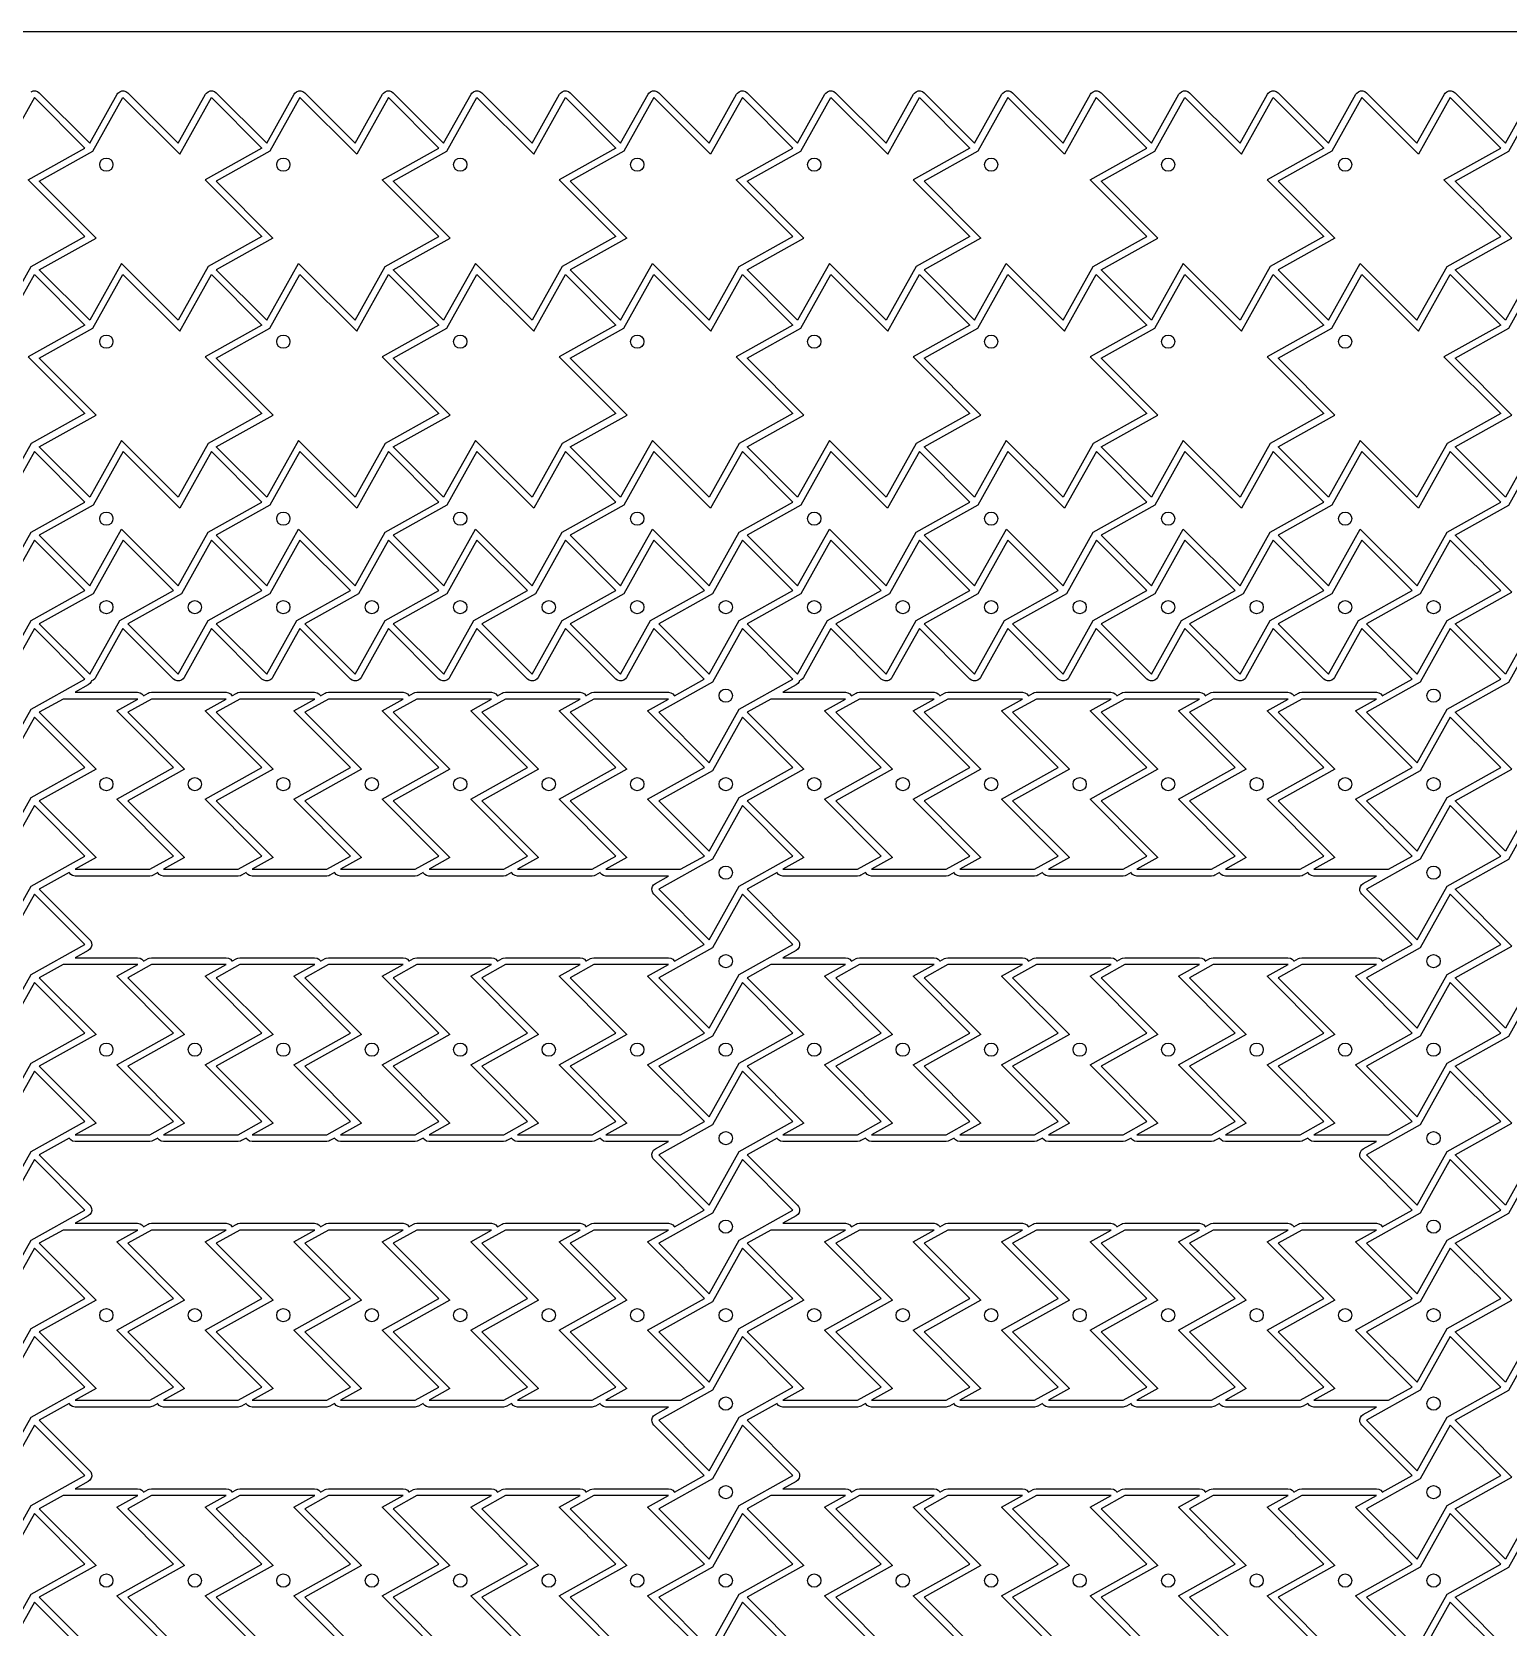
# Model space of a CAD drawing. Header units: millimetres. Extents: x -28 to 301, y -25 to 208.
# Drawn here: x 65.66 to 82.34, y 86.98 to 105 of the extents above; entities that cross this region are included whole.
import ezdxf

# ---------------------------------------------------------------- set-up
doc = ezdxf.new("R2010")
doc.units = ezdxf.units.MM
doc.header["$MEASUREMENT"] = 0
doc.layers.add('1_copper', color=7, linetype='Continuous')
doc.layers.add('drills_via_1_64', color=7, linetype='Continuous')

# ---------------------------------------------------------------- blocks, each defined once
blk = doc.blocks.new('*U23')
for points in [[(1.617, 1.329), (2.258, 0.688), (1.652, 0.348), (1.312, -0.258), (0.671, 0.383), (0.312, -0.258), (-0.258, 0.312), (0.384, 0.67), (-0.258, 1.312), (0.349, 1.651), (0.688, 2.258), (1.33, 1.617), (1.688, 2.258), (2.258, 1.688)], [(-0.383, -0.671), (0.258, -1.312), (-0.348, -1.652), (-0.688, -2.258), (-1.329, -1.617), (-1.688, -2.258), (-2.258, -1.688), (-1.616, -1.33), (-2.258, -0.688), (-1.651, -0.349), (-1.312, 0.258), (-0.67, -0.383), (-0.312, 0.258), (0.258, -0.312)], [(1.617, -0.671), (2.258, -1.312), (1.652, -1.652), (1.312, -2.258), (0.671, -1.617), (0.312, -2.258), (-0.258, -1.688), (0.384, -1.33), (-0.258, -0.688), (0.349, -0.349), (0.688, 0.258), (1.33, -0.383), (1.688, 0.258), (2.258, -0.312)]]:
    blk.add_lwpolyline(points, close=True)
at = {"layer": '1_copper'}
blk.add_lwpolyline([(-0.688, -0.258), (-0.348, 0.348), (0.258, 0.688), (0.258, 0.688), (-0.383, 1.329), (0.258, 1.688), (0.258, 1.688), (-0.312, 2.258), (-0.312, 2.258), (-0.671, 1.617), (-1.312, 2.258), (-1.312, 2.258), (-1.652, 1.652), (-2.258, 1.312), (-2.258, 1.312), (-1.617, 0.671), (-2.258, 0.312), (-2.258, 0.312), (-1.688, -0.258), (-1.688, -0.258), (-1.329, 0.383), (-0.688, -0.258)], close=True, dxfattribs=at)
blk = doc.blocks.new('*U24')
at = {"color": 0, "linetype": 'ByBlock', "lineweight": -2, "transparency": 16777216}
for p in [(60, 0), (64, 0), (68, 0), (72, 0), (76, 0)]:
    blk.add_blockref('*U23', p, dxfattribs=at)
blk = doc.blocks.new('*U27')
for points in [[(-5.383, 0.329), (-4.742, -0.312), (-5.349, -0.651), (-5.688, -1.258), (-6.329, -0.617), (-6.688, -1.258), (-7.258, -0.688), (-6.617, -0.329), (-7.258, 0.312), (-6.651, 0.651), (-6.312, 1.258), (-5.671, 0.617), (-5.312, 1.258), (-4.742, 0.688)], [(-3.383, 0.329), (-2.742, -0.312), (-3.349, -0.651), (-3.688, -1.258), (-4.329, -0.617), (-4.688, -1.258), (-5.258, -0.688), (-4.617, -0.329), (-5.258, 0.312), (-4.651, 0.651), (-4.312, 1.258), (-3.671, 0.617), (-3.312, 1.258), (-2.742, 0.688)], [(-1.383, 0.329), (-0.742, -0.312), (-1.349, -0.651), (-1.688, -1.258), (-2.329, -0.617), (-2.688, -1.258), (-3.258, -0.688), (-2.617, -0.329), (-3.258, 0.312), (-2.651, 0.651), (-2.312, 1.258), (-1.671, 0.617), (-1.312, 1.258), (-0.742, 0.688)], [(0.617, 0.329), (1.258, -0.312), (0.651, -0.651), (0.312, -1.258), (-0.329, -0.617), (-0.688, -1.258), (-1.258, -0.688), (-0.617, -0.329), (-1.258, 0.312), (-0.651, 0.651), (-0.312, 1.258), (0.329, 0.617), (0.688, 1.258), (1.258, 0.688)], [(2.617, 0.329), (3.258, -0.312), (2.651, -0.651), (2.312, -1.258), (1.671, -0.617), (1.312, -1.258), (0.742, -0.688), (1.383, -0.329), (0.742, 0.312), (1.349, 0.651), (1.688, 1.258), (2.329, 0.617), (2.688, 1.258), (3.258, 0.688)], [(4.617, 0.329), (5.258, -0.312), (4.651, -0.651), (4.312, -1.258), (3.671, -0.617), (3.312, -1.258), (2.742, -0.688), (3.383, -0.329), (2.742, 0.312), (3.349, 0.651), (3.688, 1.258), (4.329, 0.617), (4.688, 1.258), (5.258, 0.688)], [(6.617, 0.329), (7.258, -0.312), (6.651, -0.651), (6.312, -1.258), (5.671, -0.617), (5.312, -1.258), (4.742, -0.688), (5.383, -0.329), (4.742, 0.312), (5.349, 0.651), (5.688, 1.258), (6.329, 0.617), (6.688, 1.258), (7.258, 0.688)]]:
    blk.add_lwpolyline(points, close=True)
blk = doc.blocks.new('*U28')
at = {"color": 0, "linetype": 'ByBlock', "lineweight": -2, "transparency": 16777216}
for p in [(0, 30), (0, 28), (0, 26), (0, 24), (0, 22), (0, 20), (0, 18)]:
    blk.add_blockref('*U27', p, dxfattribs=at)
blk = doc.blocks.new('*U42')
blk.add_lwpolyline([(-0.354, -0.962), (0.49, -0.962), (0.758, -0.812), (0.117, -0.171), (0.758, 0.188), (0.117, 0.829), (0.354, 0.962), (-0.49, 0.962), (-0.758, 0.812), (-0.117, 0.171), (-0.758, -0.188), (-0.117, -0.829)], close=True)
blk = doc.blocks.new('*U44')
at = {"color": 0, "linetype": 'ByBlock', "lineweight": -2, "transparency": 16777216}
for p in [(-6, 0), (-5, 0), (-4, 0), (-3, 0), (-2, 0), (-1, 0), (0, 0)]:
    blk.add_blockref('*U42', p, dxfattribs=at)
blk = doc.blocks.new('*U40')
for points in [[(4.258, 1.188), (3.688, 1.758), (3.349, 1.151), (2.742, 0.812), (3.312, 0.242), (3.651, 0.849)], [(4.258, 0.188), (3.688, 0.758), (3.349, 0.151), (2.742, -0.188), (3.312, -0.758), (3.651, -0.151)], [(4.258, -0.812), (3.688, -0.242), (3.349, -0.849), (2.742, -1.188), (3.312, -1.758), (3.651, -1.151)]]:
    blk.add_lwpolyline(points, close=True)
blk.add_blockref('*U44', (2.5, 0))
blk = doc.blocks.new('*U41')
at = {"color": 0, "linetype": 'ByBlock', "lineweight": -2, "transparency": 16777216}
for p in [(48, 0), (56, 0), (64, 0), (48, -3), (56, -3), (64, -3), (48, -6), (56, -6), (64, -6), (48, -9), (56, -9), (64, -9)]:
    blk.add_blockref('*U40', p, dxfattribs=at)
blk = doc.blocks.new('*U59')
blk.add_lwpolyline([(0.758, 0.188), (0.188, 0.758), (-0.151, 0.151), (-0.758, -0.188), (-0.188, -0.758), (0.151, -0.151)], close=True)
blk = doc.blocks.new('*U60')
at = {"color": 0, "linetype": 'ByBlock', "lineweight": -2, "transparency": 16777216}
for p in [(56, 0), (57, 0), (58, 0), (59, 0), (60, 0), (61, 0), (62, 0), (63, 0), (64, 0), (65, 0), (66, 0), (67, 0), (68, 0), (69, 0), (70, 0), (71, 0), (72, 0)]:
    blk.add_blockref('*U59', p, dxfattribs=at)
blk = doc.blocks.new('*U61')
blk.add_lwpolyline([(-0.329, -0.117), (0.312, -0.758), (0.651, -0.151), (1.258, 0.188), (0.688, 0.758), (0.329, 0.117), (-0.312, 0.758), (-0.651, 0.151), (-1.258, -0.188), (-0.688, -0.758)], close=True)
blk = doc.blocks.new('*U62')
at = {"color": 0, "linetype": 'ByBlock', "lineweight": -2, "transparency": 16777216}
for p in [(54, 0), (56, 0), (58, 0), (60, 0), (62, 0), (64, 0), (66, 0), (68, 0), (70, 0)]:
    blk.add_blockref('*U61', p, dxfattribs=at)

msp = doc.modelspace()

# ---------------------------------------------------------------- linework, layer by layer
at = {"layer": '1_copper'}
for points in [[(97, 105), (3, 105), (3, 65), (97, 65)], [(73.25799, 97.68799), (72.68799, 98.25799), (72.37863, 97.70462), (72.36862, 97.69066), (72.34937, 97.6753), (72.32623, 97.66688), (72.30161, 97.66626), (72.27808, 97.67352), (72.25808, 97.68789), (71.68799, 98.25799), (71.37863, 97.70462), (71.36862, 97.69066), (71.34937, 97.6753), (71.32623, 97.66688), (71.30161, 97.66626), (71.27808, 97.67352), (71.25808, 97.68789), (70.68799, 98.25799), (70.37863, 97.70462), (70.36862, 97.69066), (70.34937, 97.6753), (70.32623, 97.66688), (70.30161, 97.66626), (70.27808, 97.67352), (70.25808, 97.68789), (69.68799, 98.25799), (69.37863, 97.70462), (69.36862, 97.69066), (69.34937, 97.6753), (69.32622, 97.66688), (69.30161, 97.66626), (69.27808, 97.67352), (69.25808, 97.68789), (68.68799, 98.25799), (68.37863, 97.70462), (68.36862, 97.69066), (68.34937, 97.6753), (68.32623, 97.66688), (68.30161, 97.66626), (68.27808, 97.67352), (68.25808, 97.68789), (67.68799, 98.25799), (67.37863, 97.70462), (67.36862, 97.69066), (67.34937, 97.6753), (67.32623, 97.66688), (67.30161, 97.66626), (67.27808, 97.67352), (67.25808, 97.68789), (66.68799, 98.25799), (66.37863, 97.70462), (66.36862, 97.69066), (66.34937, 97.6753), (66.33092, 97.66859), (66.32805, 97.65736), (66.31466, 97.63669), (66.29538, 97.62137), (66.14662, 97.5382), (66.85377, 97.5382), (66.88084, 97.53323), (66.90215, 97.5209), (66.91842, 97.50241), (66.91987, 97.49897), (66.9727, 97.5285), (66.98562, 97.53423), (67.00993, 97.5382), (67.85377, 97.5382), (67.88084, 97.53323), (67.90215, 97.5209), (67.91842, 97.50241), (67.91987, 97.49897), (67.9727, 97.5285), (67.98562, 97.53423), (68.00993, 97.5382), (68.85377, 97.5382), (68.88084, 97.53323), (68.90215, 97.5209), (68.91842, 97.50241), (68.91987, 97.49897), (68.9727, 97.5285), (68.98562, 97.53423), (69.00993, 97.5382), (69.85377, 97.5382), (69.88084, 97.53323), (69.90215, 97.5209), (69.91842, 97.50241), (69.91987, 97.49897), (69.9727, 97.5285), (69.98562, 97.53423), (70.00993, 97.5382), (70.85377, 97.5382), (70.88084, 97.53323), (70.90215, 97.5209), (70.91842, 97.50241), (70.91987, 97.49897), (70.9727, 97.5285), (70.98562, 97.53423), (71.00993, 97.5382), (71.85377, 97.5382), (71.88084, 97.53323), (71.90215, 97.5209), (71.91842, 97.50241), (71.91987, 97.49897), (71.9727, 97.5285), (71.98562, 97.53423), (72.00993, 97.5382), (72.85377, 97.5382), (72.88084, 97.53323), (72.90215, 97.5209), (72.91842, 97.50241), (72.91987, 97.49897)], [(81.25799, 97.68799), (80.68799, 98.25799), (80.37863, 97.70462), (80.36862, 97.69066), (80.34937, 97.6753), (80.32623, 97.66688), (80.30161, 97.66626), (80.27807, 97.67352), (80.25808, 97.68789), (79.68799, 98.25799), (79.37863, 97.70462), (79.36862, 97.69066), (79.34937, 97.6753), (79.32623, 97.66688), (79.30161, 97.66626), (79.27808, 97.67352), (79.25808, 97.68789), (78.68799, 98.25799), (78.37863, 97.70462), (78.36862, 97.69066), (78.34937, 97.6753), (78.32623, 97.66688), (78.30161, 97.66626), (78.27808, 97.67352), (78.25808, 97.68789), (77.68799, 98.25799), (77.37863, 97.70462), (77.36862, 97.69066), (77.34937, 97.6753), (77.32623, 97.66688), (77.30161, 97.66626), (77.27808, 97.67352), (77.25808, 97.68789), (76.68799, 98.25799), (76.37863, 97.70462), (76.36862, 97.69066), (76.34937, 97.6753), (76.32623, 97.66688), (76.30161, 97.66626), (76.27808, 97.67352), (76.25808, 97.68789), (75.68799, 98.25799), (75.37863, 97.70462), (75.36862, 97.69066), (75.34937, 97.6753), (75.32623, 97.66688), (75.30161, 97.66626), (75.27808, 97.67352), (75.25808, 97.68789), (74.68799, 98.25799), (74.37863, 97.70462), (74.36862, 97.69066), (74.34937, 97.6753), (74.33092, 97.66859), (74.32805, 97.65736), (74.31466, 97.63669), (74.29538, 97.62137), (74.14662, 97.5382), (74.85377, 97.5382), (74.88084, 97.53323), (74.90215, 97.5209), (74.91842, 97.50241), (74.91987, 97.49897), (74.9727, 97.5285), (74.98562, 97.53423), (75.00993, 97.5382), (75.85377, 97.5382), (75.88084, 97.53323), (75.90215, 97.5209), (75.91842, 97.50241), (75.91987, 97.49897), (75.9727, 97.5285), (75.98562, 97.53423), (76.00993, 97.5382), (76.85377, 97.5382), (76.88084, 97.53323), (76.90215, 97.5209), (76.91842, 97.50241), (76.91987, 97.49897), (76.9727, 97.5285), (76.98562, 97.53423), (77.00993, 97.5382), (77.85377, 97.5382), (77.88084, 97.53323), (77.90215, 97.5209), (77.91842, 97.50241), (77.91987, 97.49897), (77.9727, 97.5285), (77.98562, 97.53423), (78.00993, 97.5382), (78.85377, 97.5382), (78.88084, 97.53323), (78.90215, 97.5209), (78.91842, 97.50241), (78.91987, 97.49897), (78.9727, 97.5285), (78.98562, 97.53423), (79.00993, 97.5382), (79.85377, 97.5382), (79.88084, 97.53323), (79.90215, 97.5209), (79.91842, 97.50241), (79.91987, 97.49897), (79.9727, 97.5285), (79.98562, 97.53423), (80.00993, 97.5382), (80.85377, 97.5382), (80.88084, 97.53323), (80.90215, 97.5209), (80.91842, 97.50241), (80.91987, 97.49897)], [(73.25799, 94.68799), (72.68789, 95.25808), (72.67719, 95.27152), (72.66765, 95.29422), (72.66585, 95.31878), (72.67195, 95.34264), (72.68534, 95.36331), (72.70462, 95.37863), (72.85338, 95.4618), (72.14623, 95.4618), (72.11916, 95.46677), (72.09785, 95.4791), (72.08158, 95.49759), (72.08013, 95.50103), (72.0273, 95.4715), (72.01438, 95.46577), (71.99007, 95.4618), (71.14623, 95.4618), (71.11916, 95.46677), (71.09785, 95.4791), (71.08158, 95.49759), (71.08013, 95.50103), (71.0273, 95.4715), (71.01438, 95.46577), (70.99007, 95.4618), (70.14623, 95.4618), (70.11916, 95.46677), (70.09785, 95.4791), (70.08158, 95.49759), (70.08013, 95.50103), (70.0273, 95.4715), (70.01438, 95.46577), (69.99007, 95.4618), (69.14623, 95.4618), (69.11916, 95.46677), (69.09785, 95.4791), (69.08158, 95.49759), (69.08013, 95.50103), (69.0273, 95.4715), (69.01438, 95.46577), (68.99007, 95.4618), (68.14623, 95.4618), (68.11916, 95.46677), (68.09785, 95.4791), (68.08158, 95.49759), (68.08013, 95.50103), (68.0273, 95.4715), (68.01438, 95.46577), (67.99007, 95.4618), (67.14623, 95.4618), (67.11916, 95.46677), (67.09785, 95.4791), (67.08158, 95.49759), (67.08013, 95.50103), (67.0273, 95.4715), (67.01438, 95.46577), (66.99007, 95.4618), (66.14623, 95.4618), (66.11916, 95.46677), (66.09785, 95.4791), (66.08158, 95.49759), (66.08013, 95.50103), (65.74201, 95.31201), (66.31211, 94.74192), (66.32281, 94.72848), (66.33235, 94.70578), (66.33415, 94.68122), (66.32805, 94.65736), (66.31466, 94.63669), (66.29538, 94.62137), (66.14662, 94.5382), (66.85377, 94.5382), (66.88084, 94.53323), (66.90215, 94.5209), (66.91842, 94.50241), (66.91987, 94.49897), (66.9727, 94.5285), (66.98562, 94.53423), (67.00993, 94.5382), (67.85377, 94.5382), (67.88084, 94.53323), (67.90215, 94.5209), (67.91842, 94.50241), (67.91987, 94.49897), (67.9727, 94.5285), (67.98562, 94.53423), (68.00993, 94.5382), (68.85377, 94.5382), (68.88084, 94.53323), (68.90215, 94.5209), (68.91842, 94.50241), (68.91987, 94.49897), (68.9727, 94.5285), (68.98562, 94.53423), (69.00993, 94.5382), (69.85377, 94.5382), (69.88084, 94.53323), (69.90215, 94.5209), (69.91842, 94.50241), (69.91987, 94.49897), (69.9727, 94.5285), (69.98562, 94.53423), (70.00993, 94.5382), (70.85377, 94.5382), (70.88084, 94.53323), (70.90215, 94.5209), (70.91842, 94.50241), (70.91987, 94.49897), (70.9727, 94.5285), (70.98562, 94.53423), (71.00993, 94.5382), (71.85377, 94.5382), (71.88084, 94.53323), (71.90215, 94.5209), (71.91842, 94.50241), (71.91987, 94.49897), (71.9727, 94.5285), (71.98562, 94.53423), (72.00993, 94.5382), (72.85377, 94.5382), (72.88084, 94.53323), (72.90215, 94.5209), (72.91842, 94.50241), (72.91987, 94.49897)], [(81.25799, 94.68799), (80.68789, 95.25808), (80.67719, 95.27152), (80.66765, 95.29422), (80.66585, 95.31878), (80.67195, 95.34264), (80.68534, 95.36331), (80.70462, 95.37863), (80.85338, 95.4618), (80.14623, 95.4618), (80.11916, 95.46677), (80.09785, 95.4791), (80.08158, 95.49759), (80.08013, 95.50103), (80.0273, 95.4715), (80.01437, 95.46577), (79.99007, 95.4618), (79.14623, 95.4618), (79.11916, 95.46677), (79.09785, 95.4791), (79.08158, 95.49759), (79.08013, 95.50103), (79.0273, 95.4715), (79.01438, 95.46577), (78.99007, 95.4618), (78.14623, 95.4618), (78.11916, 95.46677), (78.09785, 95.4791), (78.08158, 95.49759), (78.08013, 95.50103), (78.0273, 95.4715), (78.01438, 95.46577), (77.99007, 95.4618), (77.14623, 95.4618), (77.11916, 95.46677), (77.09785, 95.4791), (77.08158, 95.49759), (77.08013, 95.50103), (77.0273, 95.4715), (77.01438, 95.46577), (76.99007, 95.4618), (76.14623, 95.4618), (76.11916, 95.46677), (76.09785, 95.4791), (76.08158, 95.49759), (76.08013, 95.50103), (76.0273, 95.4715), (76.01438, 95.46577), (75.99007, 95.4618), (75.14623, 95.4618), (75.11916, 95.46677), (75.09785, 95.4791), (75.08158, 95.49759), (75.08013, 95.50103), (75.0273, 95.4715), (75.01438, 95.46577), (74.99007, 95.4618), (74.14623, 95.4618), (74.11916, 95.46677), (74.09785, 95.4791), (74.08158, 95.49759), (74.08013, 95.50103), (73.74201, 95.31201), (74.31211, 94.74192), (74.32281, 94.72848), (74.33235, 94.70578), (74.33415, 94.68122), (74.32805, 94.65736), (74.31466, 94.63669), (74.29538, 94.62137), (74.14662, 94.5382), (74.85377, 94.5382), (74.88084, 94.53323), (74.90215, 94.5209), (74.91842, 94.50241), (74.91987, 94.49897), (74.9727, 94.5285), (74.98562, 94.53423), (75.00993, 94.5382), (75.85377, 94.5382), (75.88084, 94.53323), (75.90215, 94.5209), (75.91842, 94.50241), (75.91987, 94.49897), (75.9727, 94.5285), (75.98562, 94.53423), (76.00993, 94.5382), (76.85377, 94.5382), (76.88084, 94.53323), (76.90215, 94.5209), (76.91842, 94.50241), (76.91987, 94.49897), (76.9727, 94.5285), (76.98562, 94.53423), (77.00993, 94.5382), (77.85377, 94.5382), (77.88084, 94.53323), (77.90215, 94.5209), (77.91842, 94.50241), (77.91987, 94.49897), (77.9727, 94.5285), (77.98562, 94.53423), (78.00993, 94.5382), (78.85377, 94.5382), (78.88084, 94.53323), (78.90215, 94.5209), (78.91842, 94.50241), (78.91987, 94.49897), (78.9727, 94.5285), (78.98562, 94.53423), (79.00993, 94.5382), (79.85377, 94.5382), (79.88084, 94.53323), (79.90215, 94.5209), (79.91842, 94.50241), (79.91987, 94.49897), (79.9727, 94.5285), (79.98562, 94.53423), (80.00993, 94.5382), (80.85377, 94.5382), (80.88084, 94.53323), (80.90215, 94.5209), (80.91842, 94.50241), (80.91987, 94.49897)], [(73.25799, 91.68799), (72.68789, 92.25808), (72.67719, 92.27152), (72.66765, 92.29422), (72.66585, 92.31878), (72.67195, 92.34264), (72.68534, 92.36331), (72.70462, 92.37863), (72.85338, 92.4618), (72.14623, 92.4618), (72.11916, 92.46677), (72.09785, 92.4791), (72.08158, 92.49759), (72.08013, 92.50103), (72.0273, 92.4715), (72.01438, 92.46577), (71.99007, 92.4618), (71.14623, 92.4618), (71.11916, 92.46677), (71.09785, 92.4791), (71.08158, 92.49759), (71.08013, 92.50103), (71.0273, 92.4715), (71.01438, 92.46577), (70.99007, 92.4618), (70.14623, 92.4618), (70.11916, 92.46677), (70.09785, 92.4791), (70.08158, 92.49759), (70.08013, 92.50103), (70.0273, 92.4715), (70.01438, 92.46577), (69.99007, 92.4618), (69.14623, 92.4618), (69.11916, 92.46677), (69.09785, 92.4791), (69.08158, 92.49759), (69.08013, 92.50103), (69.0273, 92.4715), (69.01438, 92.46577), (68.99007, 92.4618), (68.14623, 92.4618), (68.11916, 92.46677), (68.09785, 92.4791), (68.08158, 92.49759), (68.08013, 92.50103), (68.0273, 92.4715), (68.01438, 92.46577), (67.99007, 92.4618), (67.14623, 92.4618), (67.11916, 92.46677), (67.09785, 92.4791), (67.08158, 92.49759), (67.08013, 92.50103), (67.0273, 92.4715), (67.01438, 92.46577), (66.99007, 92.4618), (66.14623, 92.4618), (66.11916, 92.46677), (66.09785, 92.4791), (66.08158, 92.49759), (66.08013, 92.50103), (65.74201, 92.31201), (66.31211, 91.74192), (66.32281, 91.72848), (66.33235, 91.70578), (66.33415, 91.68122), (66.32805, 91.65736), (66.31466, 91.63669), (66.29538, 91.62137), (66.14662, 91.5382), (66.85377, 91.5382), (66.88084, 91.53323), (66.90215, 91.5209), (66.91842, 91.50241), (66.91987, 91.49897), (66.9727, 91.5285), (66.98562, 91.53423), (67.00993, 91.5382), (67.85377, 91.5382), (67.88084, 91.53323), (67.90215, 91.5209), (67.91842, 91.50241), (67.91987, 91.49897), (67.9727, 91.5285), (67.98562, 91.53423), (68.00993, 91.5382), (68.85377, 91.5382), (68.88084, 91.53323), (68.90215, 91.5209), (68.91842, 91.50241), (68.91987, 91.49897), (68.9727, 91.5285), (68.98562, 91.53423), (69.00993, 91.5382), (69.85377, 91.5382), (69.88084, 91.53323), (69.90215, 91.5209), (69.91842, 91.50241), (69.91987, 91.49897), (69.9727, 91.5285), (69.98562, 91.53423), (70.00993, 91.5382), (70.85377, 91.5382), (70.88084, 91.53323), (70.90215, 91.5209), (70.91842, 91.50241), (70.91987, 91.49897), (70.9727, 91.5285), (70.98562, 91.53423), (71.00993, 91.5382), (71.85377, 91.5382), (71.88084, 91.53323), (71.90215, 91.5209), (71.91842, 91.50241), (71.91987, 91.49897), (71.9727, 91.5285), (71.98562, 91.53423), (72.00993, 91.5382), (72.85377, 91.5382), (72.88084, 91.53323), (72.90215, 91.5209), (72.91842, 91.50241), (72.91987, 91.49897)], [(81.25799, 91.68799), (80.68789, 92.25808), (80.67719, 92.27152), (80.66765, 92.29422), (80.66585, 92.31878), (80.67195, 92.34264), (80.68534, 92.36331), (80.70462, 92.37863), (80.85338, 92.4618), (80.14623, 92.4618), (80.11916, 92.46677), (80.09785, 92.4791), (80.08158, 92.49759), (80.08013, 92.50103), (80.0273, 92.4715), (80.01437, 92.46577), (79.99007, 92.4618), (79.14623, 92.4618), (79.11916, 92.46677), (79.09785, 92.4791), (79.08158, 92.49759), (79.08013, 92.50103), (79.0273, 92.4715), (79.01438, 92.46577), (78.99007, 92.4618), (78.14623, 92.4618), (78.11916, 92.46677), (78.09785, 92.4791), (78.08158, 92.49759), (78.08013, 92.50103), (78.0273, 92.4715), (78.01438, 92.46577), (77.99007, 92.4618), (77.14623, 92.4618), (77.11916, 92.46677), (77.09785, 92.4791), (77.08158, 92.49759), (77.08013, 92.50103), (77.0273, 92.4715), (77.01438, 92.46577), (76.99007, 92.4618), (76.14623, 92.4618), (76.11916, 92.46677), (76.09785, 92.4791), (76.08158, 92.49759), (76.08013, 92.50103), (76.0273, 92.4715), (76.01438, 92.46577), (75.99007, 92.4618), (75.14623, 92.4618), (75.11916, 92.46677), (75.09785, 92.4791), (75.08158, 92.49759), (75.08013, 92.50103), (75.0273, 92.4715), (75.01438, 92.46577), (74.99007, 92.4618), (74.14623, 92.4618), (74.11916, 92.46677), (74.09785, 92.4791), (74.08158, 92.49759), (74.08013, 92.50103), (73.74201, 92.31201), (74.31211, 91.74192), (74.32281, 91.72848), (74.33235, 91.70578), (74.33415, 91.68122), (74.32805, 91.65736), (74.31466, 91.63669), (74.29538, 91.62137), (74.14662, 91.5382), (74.85377, 91.5382), (74.88084, 91.53323), (74.90215, 91.5209), (74.91842, 91.50241), (74.91987, 91.49897), (74.9727, 91.5285), (74.98562, 91.53423), (75.00993, 91.5382), (75.85377, 91.5382), (75.88084, 91.53323), (75.90215, 91.5209), (75.91842, 91.50241), (75.91987, 91.49897), (75.9727, 91.5285), (75.98562, 91.53423), (76.00993, 91.5382), (76.85377, 91.5382), (76.88084, 91.53323), (76.90215, 91.5209), (76.91842, 91.50241), (76.91987, 91.49897), (76.9727, 91.5285), (76.98562, 91.53423), (77.00993, 91.5382), (77.85377, 91.5382), (77.88084, 91.53323), (77.90215, 91.5209), (77.91842, 91.50241), (77.91987, 91.49897), (77.9727, 91.5285), (77.98562, 91.53423), (78.00993, 91.5382), (78.85377, 91.5382), (78.88084, 91.53323), (78.90215, 91.5209), (78.91842, 91.50241), (78.91987, 91.49897), (78.9727, 91.5285), (78.98562, 91.53423), (79.00993, 91.5382), (79.85377, 91.5382), (79.88084, 91.53323), (79.90215, 91.5209), (79.91842, 91.50241), (79.91987, 91.49897), (79.9727, 91.5285), (79.98562, 91.53423), (80.00993, 91.5382), (80.85377, 91.5382), (80.88084, 91.53323), (80.90215, 91.5209), (80.91842, 91.50241), (80.91987, 91.49897)], [(73.25799, 88.68799), (72.68789, 89.25808), (72.67719, 89.27152), (72.66765, 89.29422), (72.66585, 89.31878), (72.67195, 89.34264), (72.68534, 89.36331), (72.70462, 89.37863), (72.85338, 89.4618), (72.14623, 89.4618), (72.11916, 89.46677), (72.09785, 89.4791), (72.08158, 89.49759), (72.08013, 89.50103), (72.0273, 89.4715), (72.01438, 89.46578), (71.99007, 89.4618), (71.14623, 89.4618), (71.11916, 89.46677), (71.09785, 89.4791), (71.08158, 89.49759), (71.08013, 89.50103), (71.0273, 89.4715), (71.01438, 89.46578), (70.99007, 89.4618), (70.14623, 89.4618), (70.11916, 89.46677), (70.09785, 89.4791), (70.08158, 89.49759), (70.08013, 89.50103), (70.0273, 89.4715), (70.01438, 89.46578), (69.99007, 89.4618), (69.14623, 89.4618), (69.11916, 89.46677), (69.09785, 89.4791), (69.08158, 89.49759), (69.08013, 89.50103), (69.0273, 89.4715), (69.01438, 89.46578), (68.99007, 89.4618), (68.14623, 89.4618), (68.11916, 89.46677), (68.09785, 89.4791), (68.08158, 89.49759), (68.08013, 89.50103), (68.0273, 89.4715), (68.01438, 89.46578), (67.99007, 89.4618), (67.14623, 89.4618), (67.11916, 89.46677), (67.09785, 89.4791), (67.08158, 89.49759), (67.08013, 89.50103), (67.0273, 89.4715), (67.01438, 89.46578), (66.99007, 89.4618), (66.14623, 89.4618), (66.11916, 89.46677), (66.09785, 89.4791), (66.08158, 89.49759), (66.08013, 89.50103), (65.74201, 89.31201), (66.31211, 88.74192), (66.32281, 88.72848), (66.33235, 88.70578), (66.33415, 88.68122), (66.32805, 88.65736), (66.31466, 88.63669), (66.29538, 88.62137), (66.14662, 88.5382), (66.85377, 88.5382), (66.88084, 88.53323), (66.90215, 88.5209), (66.91842, 88.50241), (66.91987, 88.49897), (66.9727, 88.5285), (66.98562, 88.53423), (67.00993, 88.5382), (67.85377, 88.5382), (67.88084, 88.53323), (67.90215, 88.5209), (67.91842, 88.50241), (67.91987, 88.49897), (67.9727, 88.5285), (67.98562, 88.53423), (68.00993, 88.5382), (68.85377, 88.5382), (68.88084, 88.53323), (68.90215, 88.5209), (68.91842, 88.50241), (68.91987, 88.49897), (68.9727, 88.5285), (68.98562, 88.53423), (69.00993, 88.5382), (69.85377, 88.5382), (69.88084, 88.53323), (69.90215, 88.5209), (69.91842, 88.50241), (69.91987, 88.49897), (69.9727, 88.5285), (69.98562, 88.53423), (70.00993, 88.5382), (70.85377, 88.5382), (70.88084, 88.53323), (70.90215, 88.5209), (70.91842, 88.50241), (70.91987, 88.49897), (70.9727, 88.5285), (70.98562, 88.53423), (71.00993, 88.5382), (71.85377, 88.5382), (71.88084, 88.53323), (71.90215, 88.5209), (71.91842, 88.50241), (71.91987, 88.49897), (71.9727, 88.5285), (71.98562, 88.53423), (72.00993, 88.5382), (72.85377, 88.5382), (72.88084, 88.53323), (72.90215, 88.5209), (72.91842, 88.50241), (72.91987, 88.49897)], [(81.25799, 88.68799), (80.68789, 89.25808), (80.67719, 89.27152), (80.66765, 89.29422), (80.66585, 89.31878), (80.67195, 89.34264), (80.68534, 89.36331), (80.70462, 89.37863), (80.85338, 89.4618), (80.14623, 89.4618), (80.11916, 89.46677), (80.09785, 89.4791), (80.08158, 89.49759), (80.08013, 89.50103), (80.0273, 89.4715), (80.01437, 89.46578), (79.99007, 89.4618), (79.14623, 89.4618), (79.11916, 89.46677), (79.09785, 89.4791), (79.08158, 89.49759), (79.08013, 89.50103), (79.0273, 89.4715), (79.01438, 89.46578), (78.99007, 89.4618), (78.14623, 89.4618), (78.11916, 89.46677), (78.09785, 89.4791), (78.08158, 89.49759), (78.08013, 89.50103), (78.0273, 89.4715), (78.01438, 89.46578), (77.99007, 89.4618), (77.14623, 89.4618), (77.11916, 89.46677), (77.09785, 89.4791), (77.08158, 89.49759), (77.08013, 89.50103), (77.0273, 89.4715), (77.01438, 89.46578), (76.99007, 89.4618), (76.14623, 89.4618), (76.11916, 89.46677), (76.09785, 89.4791), (76.08158, 89.49759), (76.08013, 89.50103), (76.0273, 89.4715), (76.01438, 89.46578), (75.99007, 89.4618), (75.14623, 89.4618), (75.11916, 89.46677), (75.09785, 89.4791), (75.08158, 89.49759), (75.08013, 89.50103), (75.0273, 89.4715), (75.01438, 89.46578), (74.99007, 89.4618), (74.14623, 89.4618), (74.11916, 89.46677), (74.09785, 89.4791), (74.08158, 89.49759), (74.08013, 89.50103), (73.74201, 89.31201), (74.31211, 88.74192), (74.32281, 88.72848), (74.33235, 88.70578), (74.33415, 88.68122), (74.32805, 88.65736), (74.31466, 88.63669), (74.29538, 88.62137), (74.14662, 88.5382), (74.85377, 88.5382), (74.88084, 88.53323), (74.90215, 88.5209), (74.91842, 88.50241), (74.91987, 88.49897), (74.9727, 88.5285), (74.98562, 88.53423), (75.00993, 88.5382), (75.85377, 88.5382), (75.88084, 88.53323), (75.90215, 88.5209), (75.91842, 88.50241), (75.91987, 88.49897), (75.9727, 88.5285), (75.98562, 88.53423), (76.00993, 88.5382), (76.85377, 88.5382), (76.88084, 88.53323), (76.90215, 88.5209), (76.91842, 88.50241), (76.91987, 88.49897), (76.9727, 88.5285), (76.98562, 88.53423), (77.00993, 88.5382), (77.85377, 88.5382), (77.88084, 88.53323), (77.90215, 88.5209), (77.91842, 88.50241), (77.91987, 88.49897), (77.9727, 88.5285), (77.98562, 88.53423), (78.00993, 88.5382), (78.85377, 88.5382), (78.88084, 88.53323), (78.90215, 88.5209), (78.91842, 88.50241), (78.91987, 88.49897), (78.9727, 88.5285), (78.98562, 88.53423), (79.00993, 88.5382), (79.85377, 88.5382), (79.88084, 88.53323), (79.90215, 88.5209), (79.91842, 88.50241), (79.91987, 88.49897), (79.9727, 88.5285), (79.98562, 88.53423), (80.00993, 88.5382), (80.85377, 88.5382), (80.88084, 88.53323), (80.90215, 88.5209), (80.91842, 88.50241), (80.91987, 88.49897)]]:
    msp.add_lwpolyline(points, close=True, dxfattribs=at)
msp.add_lwpolyline([(65.65063, 104.3247), (65.67378, 104.33312), (65.69839, 104.33374), (65.72192, 104.32648), (65.74192, 104.31211), (66.31201, 103.74201), (66.62137, 104.29538), (66.63138, 104.30934), (66.65063, 104.3247), (66.67378, 104.33312), (66.69839, 104.33374), (66.72192, 104.32648), (66.74192, 104.31211), (67.31201, 103.74201), (67.62137, 104.29538), (67.63138, 104.30934), (67.65063, 104.3247), (67.67378, 104.33312), (67.69839, 104.33374), (67.72192, 104.32648), (67.74192, 104.31211), (68.31201, 103.74201), (68.62137, 104.29538), (68.63138, 104.30934), (68.65063, 104.3247), (68.67378, 104.33312), (68.69839, 104.33374), (68.72192, 104.32648), (68.74192, 104.31211), (69.31201, 103.74201), (69.62137, 104.29538), (69.63138, 104.30934), (69.65063, 104.3247), (69.67378, 104.33312), (69.69839, 104.33374), (69.72192, 104.32648), (69.74192, 104.31211), (70.31201, 103.74201), (70.62137, 104.29538), (70.63138, 104.30934), (70.65063, 104.3247), (70.67378, 104.33312), (70.69839, 104.33374), (70.72192, 104.32648), (70.74192, 104.31211), (71.31201, 103.74201), (71.62137, 104.29538), (71.63138, 104.30934), (71.65063, 104.3247), (71.67378, 104.33312), (71.69839, 104.33374), (71.72192, 104.32648), (71.74192, 104.31211), (72.31201, 103.74201), (72.62137, 104.29538), (72.63138, 104.30934), (72.65063, 104.3247), (72.67378, 104.33312), (72.69839, 104.33374), (72.72192, 104.32648), (72.74192, 104.31211), (73.31201, 103.74201), (73.62137, 104.29538), (73.63138, 104.30934), (73.65063, 104.3247), (73.67378, 104.33312), (73.69839, 104.33374), (73.72192, 104.32648), (73.74192, 104.31211), (74.31201, 103.74201), (74.62137, 104.29538), (74.63138, 104.30934), (74.65063, 104.3247), (74.67378, 104.33312), (74.69839, 104.33374), (74.72192, 104.32648), (74.74192, 104.31211), (75.31201, 103.74201), (75.62137, 104.29538), (75.63138, 104.30934), (75.65063, 104.3247), (75.67378, 104.33312), (75.69839, 104.33374), (75.72192, 104.32648), (75.74192, 104.31211), (76.31201, 103.74201), (76.62137, 104.29538), (76.63138, 104.30934), (76.65063, 104.3247), (76.67378, 104.33312), (76.69839, 104.33374), (76.72192, 104.32648), (76.74192, 104.31211), (77.31201, 103.74201), (77.62137, 104.29538), (77.63138, 104.30934), (77.65063, 104.3247), (77.67378, 104.33312), (77.69839, 104.33374), (77.72192, 104.32648), (77.74192, 104.31211), (78.31201, 103.74201), (78.62137, 104.29538), (78.63138, 104.30934), (78.65063, 104.3247), (78.67378, 104.33312), (78.69839, 104.33374), (78.72192, 104.32648), (78.74192, 104.31211), (79.31201, 103.74201), (79.62137, 104.29538), (79.63138, 104.30934), (79.65063, 104.3247), (79.67378, 104.33312), (79.69839, 104.33374), (79.72192, 104.32648), (79.74192, 104.31211), (80.31201, 103.74201), (80.62137, 104.29538), (80.63138, 104.30934), (80.65063, 104.3247), (80.67378, 104.33312), (80.69839, 104.33374), (80.72192, 104.32648), (80.74192, 104.31211), (81.31201, 103.74201), (81.62137, 104.29538), (81.63138, 104.30934), (81.65063, 104.3247), (81.67378, 104.33312), (81.69839, 104.33374), (81.72192, 104.32648), (81.74192, 104.31211), (82.31201, 103.74201), (82.62137, 104.29538)], dxfattribs=at)
at = {"layer": 'drills_via_1_64'}
for centre in [(66.5, 103.5), (68.5, 103.5), (70.5, 103.5), (72.5, 103.5), (74.5, 103.5), (76.5, 103.5), (78.5, 103.5), (80.5, 103.5), (66.5, 101.5), (68.5, 101.5), (70.5, 101.5), (72.5, 101.5), (74.5, 101.5), (76.5, 101.5), (78.5, 101.5), (80.5, 101.5), (66.5, 99.5), (68.5, 99.5), (70.5, 99.5), (72.5, 99.5), (74.5, 99.5), (76.5, 99.5), (78.5, 99.5), (80.5, 99.5), (66.5, 98.5), (67.5, 98.5), (68.5, 98.5), (69.5, 98.5), (70.5, 98.5), (71.5, 98.5), (72.5, 98.5), (73.5, 98.5), (74.5, 98.5), (75.5, 98.5), (76.5, 98.5), (77.5, 98.5), (78.5, 98.5), (79.5, 98.5), (80.5, 98.5), (81.5, 98.5), (73.5, 97.5), (81.5, 97.5), (66.5, 96.5), (67.5, 96.5), (68.5, 96.5), (69.5, 96.5), (70.5, 96.5), (71.5, 96.5), (72.5, 96.5), (73.5, 96.5), (74.5, 96.5), (75.5, 96.5), (76.5, 96.5), (77.5, 96.5), (78.5, 96.5), (79.5, 96.5), (80.5, 96.5), (81.5, 96.5), (73.5, 95.5), (81.5, 95.5), (73.5, 94.5), (81.5, 94.5), (66.5, 93.5), (67.5, 93.5), (68.5, 93.5), (69.5, 93.5), (70.5, 93.5), (71.5, 93.5), (72.5, 93.5), (73.5, 93.5), (74.5, 93.5), (75.5, 93.5), (76.5, 93.5), (77.5, 93.5), (78.5, 93.5), (79.5, 93.5), (80.5, 93.5), (81.5, 93.5), (73.5, 92.5), (81.5, 92.5), (73.5, 91.5), (81.5, 91.5), (66.5, 90.5), (67.5, 90.5), (68.5, 90.5), (69.5, 90.5), (70.5, 90.5), (71.5, 90.5), (72.5, 90.5), (73.5, 90.5), (74.5, 90.5), (75.5, 90.5), (76.5, 90.5), (77.5, 90.5), (78.5, 90.5), (79.5, 90.5), (80.5, 90.5), (81.5, 90.5), (73.5, 89.5), (81.5, 89.5), (73.5, 88.5), (81.5, 88.5), (66.5, 87.5), (67.5, 87.5), (68.5, 87.5), (69.5, 87.5), (70.5, 87.5), (71.5, 87.5), (72.5, 87.5), (73.5, 87.5), (74.5, 87.5), (75.5, 87.5), (76.5, 87.5), (77.5, 87.5), (78.5, 87.5), (79.5, 87.5), (80.5, 87.5), (81.5, 87.5)]:
    msp.add_circle(centre, 0.075, dxfattribs=at)

# ---------------------------------------------------------------- block references
at = {"linetype": 'Continuous'}
for name, p in [('*U24', (6.00003, 102.00004)), ('*U62', (11.00033, 99.49981)), ('*U28', (89.00033, 68.99981)), ('*U60', (9.50033, 98.49981)), ('*U41', (14.00033, 96.49981))]:
    msp.add_blockref(name, p, dxfattribs=at)

doc.saveas('drawing.dxf')
